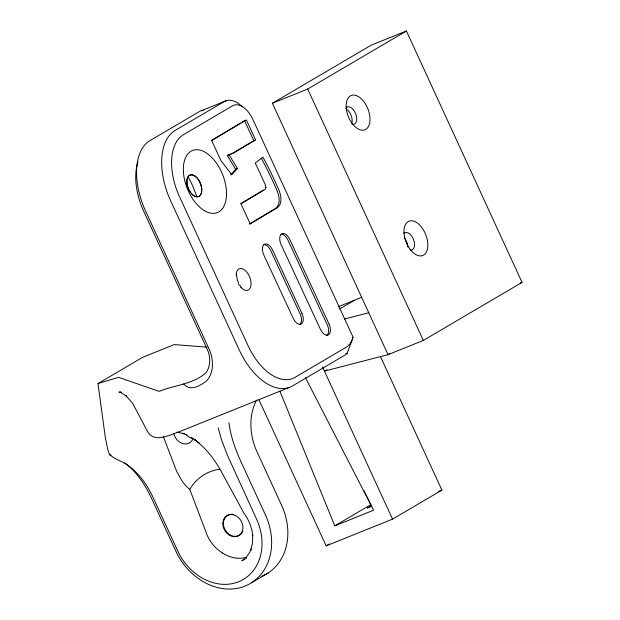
<?xml version="1.0" encoding="UTF-8"?>
<svg xmlns="http://www.w3.org/2000/svg" width="620" height="620" viewBox="0 0 620 620"><rect width="100%" height="100%" fill="white"/><g stroke="black" fill="none" stroke-linecap="round" stroke-linejoin="round"><path stroke-width="0.93" d="M352.439 339.132L353.082 337.241L252.937 119.513A22.312 12.671 68.1 0 0 232.632 105.764L183.404 134.71A51.669 29.341 68.1 0 0 179.451 196.517L247.985 345.51A51.669 29.341 68.1 0 0 295.004 377.355L347.13 346.704L350.378 343.418L352.439 339.132L347.076 353.462M245.97 557.644L249.759 552.265L251.208 549.064L250.774 550.087L252.549 542.864L252.673 535.091L252.743 535.757C251.983 527.752 248.961 520.017 244.164 513.585L220.86 470.75C214.171 458.722 205.468 447.632 194.355 439.402L195.308 440.146L191.115 437.348M230.663 174.856L235.647 169.26L237.445 168.539L229.09 154.767L227.292 155.496L235.647 169.26M237.445 168.539L231.833 174.832L220.945 160.572L211.707 140.608L246.349 119.931L255.579 139.895L233.895 152.846L229.09 154.767M353.082 337.241L352.307 337.699M244.435 559.007L241.831 560.844L246.621 558.031M211.567 140.345L240.428 123.117M242.079 122.132L244.551 120.652L253.789 140.616L232.105 153.566L227.292 155.496M240.777 203.593L263.361 190.108M249.263 224.122L275.396 208.514C280.728 204.747 279.395 197.09 277.528 191.766C272.567 180.265 267.158 168.927 261.152 157.922M389.685 353.671L388.027 354.648L272.397 103.246L371.109 45.214L406.41 31L522.04 282.394L423.328 340.434L388.027 354.648L324.462 371.101L326.926 369.652M272.397 103.246L307.698 89.032L406.41 31M218.147 427.808L221.627 440.091L227.315 455.026L256.533 519.041A51.669 42.377 59.5 0 1 238.623 581.754A51.669 42.377 59.5 0 1 177.638 550.816L153.163 497.604A58.714 33.341 68.1 0 0 121.993 461.846L114.615 458.265L109.57 454.762L108.012 450.384L105.431 438.293L97.96 383.571L142.577 357.345L174.29 344.573L206.972 347.169M339.737 308.892L354.539 300.188M279.798 390.949L334.785 525.845L370.83 504.649L363.979 490.761M371.388 505.625L367.335 508.012L371.744 506.238M251.968 582.475L268.181 572.942M259.021 399.9L326.151 545.864L329.437 543.926M326.151 545.864L392.538 519.126L441.897 490.11L380.424 356.461M201.399 110.709L226.501 100.603M253.789 140.616L255.579 139.895M338.396 306.691L361.708 297.298M97.96 383.571L118.552 377.34L159.108 391.36C174.259 385.175 193.3 384.222 205.871 372.884C208.522 369.489 209.614 365.165 209.715 360.918A23.483 19.259 59.5 0 0 207.227 349.308L143.592 210.963A51.669 29.341 68.1 0 1 138.035 161.843M520.273 283.108L522.04 282.394M289.401 387.392L178.7 431.985C169.314 435.023 154.256 443.401 147.56 431.528L132.657 403.357L125.891 395.622L126.302 395.978L120.435 392.282L121.272 392.483L118.87 392.127L120.892 391.933M334.785 525.845L373.612 510.206L305.474 377.704M438.309 491.552L441.897 490.11M344.449 319.037L368.76 312.744M177.088 432.055L184.202 433.829L182.761 433.271L186.922 435.054M109.291 454.522L111.073 455.157M183.605 383.943C190.27 391.546 198.741 386.299 205.375 381.92C211.521 376.759 213.024 368.164 212.234 360.553A30.527 25.04 59.5 0 0 209.126 349.184L145.499 210.839A58.714 33.341 68.1 0 1 149.978 140.6L199.214 111.654A29.357 16.67 68.1 0 1 203.786 110.329M194.355 439.402L199.454 443.401M222.503 552.978A33.309 27.319 59.5 0 1 205.623 531.084L189.79 489.397L187.728 487.622A41.3 23.142 73.7 0 1 181.675 480.423L176.684 471.378L163.401 436.713M239.901 285.448L241.599 287.765M188.403 177.243L192.37 185.209L196.827 196.431M307.698 89.032L423.328 340.434M322.578 367.009L392.538 519.126M238.468 282.798L237.375 279.953L236.398 274.242M228.927 422.693C230.624 436.24 235.313 449.229 240.917 461.621L265.391 514.832A58.714 48.151 59.5 0 1 245.032 586.094A58.714 48.151 59.5 0 1 175.731 550.94L151.257 497.728A65.759 37.347 68.1 0 0 124.744 462.861M242.908 530.79A11.555 9.478 59.5 0 1 231.206 535.502A11.555 9.478 59.5 0 1 223.448 522.28A11.555 9.478 59.5 0 1 233.283 514.383M189.79 489.397A58.714 48.151 59.5 0 1 219.596 469.293M193.083 438.402A11.555 9.478 59.5 0 1 182.985 443.664A11.555 9.478 59.5 0 1 173.809 433.411M246.117 557.403A34.65 28.419 59.5 0 1 222.487 553.009M299.569 324.686A8.804 4.999 68.1 0 0 300.188 314.123L270.615 250.395A8.804 4.999 68.1 0 0 263.833 244.621M326.709 335.529A8.804 4.999 68.1 0 0 327.337 324.958L287.897 239.987A8.804 4.999 68.1 0 0 281.124 234.221M242.118 106.601A29.357 16.67 68.1 0 0 224.316 101.541L175.08 130.487A58.714 33.341 68.1 0 0 170.601 200.725L239.126 349.719A58.714 33.341 68.1 0 0 292.562 385.904L344.689 355.26A16.438 1.147 -24.7 0 0 345.851 353.54M192.89 438.495A11.555 9.478 59.5 0 1 186.178 434.604M236.15 275.048A11.555 6.564 68.1 0 1 244.683 270.026A11.555 6.564 68.1 0 1 250.813 286.2A11.555 6.564 68.1 0 1 240.808 287.316M239.235 285.247A11.555 6.564 68.1 0 1 238.32 283.666M256.603 400.016A58.714 48.151 59.5 0 0 257.13 452.089L281.604 505.3A58.714 48.151 59.5 0 1 261.252 576.561M404.589 238.096A9.246 5.239 69.5 0 1 407.797 247.047M403.853 233.662A9.246 5.255 68.1 0 1 413.532 239.514A9.246 5.255 68.1 0 1 410.2 250.023M346.324 109.159A9.246 5.239 69.5 0 1 351.827 123.248M345.79 108.299A9.246 5.255 68.1 0 1 355.717 113.817A9.246 5.255 68.1 0 1 351.966 124.225M265.964 187.542L265.151 189.387L240.955 203.833L250.232 223.89L277.194 207.793C282.526 204.026 281.193 196.369 279.326 191.045C274.358 179.544 268.956 168.206 262.95 157.201L255.246 162.983L265.166 184.427L265.964 187.542M329.127 324.237L289.695 239.258A8.804 4.999 68.1 0 0 281.674 233.895A8.804 4.999 68.1 0 0 281.046 244.466L320.486 329.437A8.804 4.999 68.1 0 0 328.507 334.8A8.804 4.999 68.1 0 0 329.127 324.237M301.987 313.402L272.405 249.666A8.804 4.999 68.1 0 0 264.383 244.303A8.804 4.999 68.1 0 0 263.763 254.874L293.338 318.603A8.804 4.999 68.1 0 0 301.359 323.966A8.804 4.999 68.1 0 0 301.987 313.402M183.388 171.415A33.449 18.995 68.1 0 0 216.992 212.73A33.449 18.995 68.1 0 0 214.435 160.456A33.449 18.995 68.1 0 0 183.388 171.415M186.953 182.164A11.555 6.564 68.1 0 0 198.501 196.579A11.555 6.564 68.1 0 0 197.757 178.583A11.555 6.564 68.1 0 0 186.953 182.164M186.728 182.257A11.555 6.564 68.1 0 0 198.276 196.672A11.555 6.564 68.1 0 0 197.532 178.676A11.555 6.564 68.1 0 0 186.728 182.257M222.844 523.474A11.555 9.478 59.5 0 0 237.716 536.106A11.555 9.478 59.5 0 0 238.126 517.32A11.555 9.478 59.5 0 0 222.844 523.474M403.961 232.198A18.491 10.501 68.1 0 0 422.228 255.696A18.491 10.501 68.1 0 0 421.499 227.129A18.491 10.501 68.1 0 0 403.961 232.198M346.146 106.5A18.491 10.501 68.1 0 0 364.413 129.991A18.491 10.501 68.1 0 0 363.684 101.432A18.491 10.501 68.1 0 0 346.146 106.5"/></g></svg>
